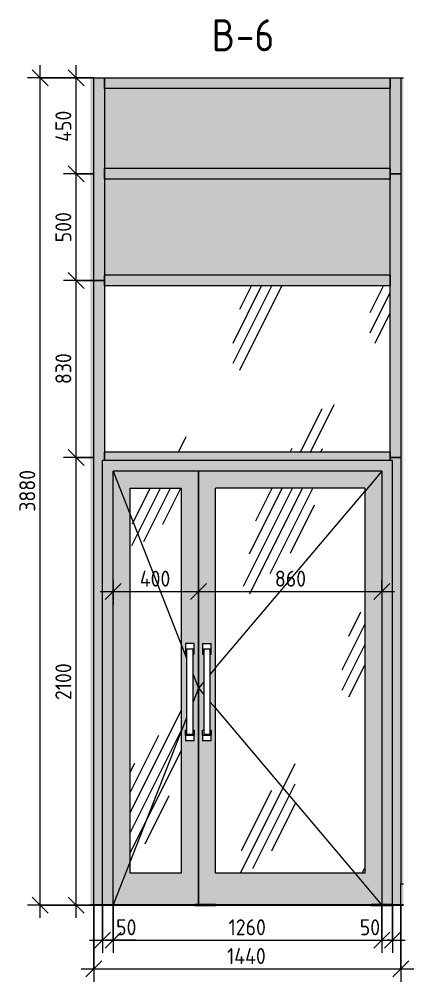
# Model space of a CAD drawing. Header units: millimetres. Extents: x -12093 to 14377, y -395 to 12857.
# Drawn here: x 947 to 2797, y -360 to 4155 of the extents above; entities that cross this region are included whole.
import ezdxf

# ---------------------------------------------------------------- set-up
doc = ezdxf.new("R2010")
doc.units = ezdxf.units.MM
for name, color, linetype, lineweight in [('A-ANNO-DIMS', 7, 'Continuous', 9), ('A-ANNO-DIMS-50', 7, 'Continuous', 9), ('A-DETL', 7, 'Continuous', 9), ('A-DOOR-1', 7, 'Continuous', 9), ('A-FLOR', 7, 'Continuous', 9), ('A-GENM', 7, 'Continuous', 9), ('A-GLAZ-CURT', 7, 'Continuous', 9), ('A-GLAZ-CWMG', 7, 'Continuous', 9), ('A-WALL-PATT', 7, 'Continuous', 9), ('G-ANNO-TEXT', 7, 'Continuous', 9), ('I-WALL', 7, 'Continuous', 9)]:
    doc.layers.add(name, color=color, linetype=linetype, lineweight=lineweight)
for name, color, linetype, lineweight, true_color in [('A-DOOR-GLAZ', 7, 'Continuous', 9, 0x8080ff), ('A-FLOR-1', 7, 'Continuous', 9, 0x787878), ('A-FLOR-FNSH-1', 7, 'Continuous', 25, 0x3c3c3c)]:
    doc.layers.add(name, color=color, linetype=linetype, lineweight=lineweight, true_color=true_color)
doc.styles.add('GOST Common', font='GOST_Common.ttf', dxfattribs={"width": 0.9, "height": 150})
doc.styles.add('ISOCPEUR', font='isocpeur.ttf', dxfattribs={"width": 0.9, "height": 75})
doc.dimstyles.new('ISO-1_5', dxfattribs={"dimscale": 304.8, "dimtxt": 74.698588, "dimasz": 0.246063, "dimexe": 0.19685, "dimexo": 0, "dimgap": 0, "dimtad": 1, "dimdec": 0, "dimrnd": 10, "dimzin": 0, "dimdsep": 46, "dimtxsty": 'ISOCPEUR', "dimblk1": 'OBLIQUE', "dimblk2": 'OBLIQUE', "dimsah": 1, "dimcen": 0.09, "dimdle": 0.19685, "dimazin": 0, "dimtfac": 1, "dimtdec": 4, "dimtix": 1, "dimtmove": 0, "dimatfit": 3, "dimfxl": 1, "dimtvp": 1, "dimtolj": 1, "dimtzin": 0, "dimarcsym": 2})
doc.dimstyles.new('ISO-1_5_1', dxfattribs={"dimscale": 304.8, "dimtxt": 74.698588, "dimasz": 0.246063, "dimexe": 0.19685, "dimexo": 0, "dimgap": 0, "dimtad": 1, "dimdec": 0, "dimrnd": 10, "dimzin": 0, "dimdsep": 46, "dimtxsty": 'ISOCPEUR', "dimblk1": 'OBLIQUE', "dimblk2": 'OBLIQUE', "dimsah": 1, "dimcen": 0.09, "dimdle": 0.19685, "dimazin": 0, "dimtfac": 1, "dimtdec": 4, "dimtix": 1, "dimtmove": 1, "dimatfit": 3, "dimfxl": 1, "dimtvp": 1, "dimtolj": 1, "dimtzin": 0, "dimarcsym": 2})
pattern_1 = [(63.435, (-12021.1, 63.5), (-511.17, 1533.5), [635, -381, 635, -381, -807.8]), (63.435, (-12021.1, 63.5), (-511.17, 1533.5), [-2032, 254, -553.8]), (63.435, (-12052.9, 95.2), (-511.17, 1533.5), [508, -635, 381, -381, -934.8]), (63.435, (-12052.9, 95.2), (-511.17, 1533.5), [-1905, 444.5, -490.3]), (63.435, (-12052.9, 190.5), (-511.17, 1533.5), [381, -762, 254, -381, -1061.8]), (63.435, (-12052.9, 190.5), (-511.17, 1533.5), [-1778, 571.5, -490.3]), (63.435, (-11957.6, 95.2), (-511.17, 1533.5), [381, -762, 317.5, -12809.3]), (63.435, (-11862.4, 190.5), (-511.17, 1533.5), [190.5, -952.5, 127, -12999.8]), (63.435, (-12021.1, 349.2), (-511.17, 1533.5), [127, -952.5, 127, -508, -1125.3]), (63.435, (-12021.1, 349.2), (-511.17, 1533.5), [-1714.5, 317.5, -807.8]), (63.435, (-11449.6, 254), (-511.17, 1533.5), [635, -952.5, 762, -503]), (63.435, (-11449.6, 158.8), (-511.17, 1533.5), [889, -635, 952.5, -376]), (63.435, (-11386.1, 190.5), (-511.17, 1533.5), [1016, -508, 762, -553.8]), (63.435, (-11290.9, 285.8), (-511.17, 1533.5), [635, -889, 508, -807.8]), (63.435, (-11386.1, 476.2), (-511.17, 1533.5), [317.5, -1270, 381, -871.3]), (63.435, (-11195.6, 381), (-511.17, 1533.5), [254, -1270, 254, -1061.8])]

# ---------------------------------------------------------------- blocks, each defined once
blk = doc.blocks.new('Плинтус - Плинтус керамогранит бежевый-32865246-В-6 _1_1_')
at = {"layer": 'A-GENM'}
blk.add_hatch(color=256, dxfattribs=at).paths.add_polyline_path([(-12813.2, 0), (-12813.2, 100), (-12825, 100), (-12825, 0)])
for p, q in [((-12825, 100), (-12813.2, 100)), ((-12825, 0), (-12825, 100))]:
    blk.add_line(p, q, dxfattribs=at)
blk = doc.blocks.new('Прямоугольный импост - Импост структурный с накладкой - 190мм-32633035-В-6 _1_1_')
at = {"layer": 'A-GLAZ-CWMG'}
blk.add_hatch(color=256, dxfattribs=at).paths.add_polyline_path([(-14265, 1), (-14225, 1), (-14225, 2085), (-14215, 2085), (-14215, 2100), (-14265, 2100), (-14265, 150)])
blk.add_line((-14215, 2100), (-14215, 2085), dxfattribs=at)
blk = doc.blocks.new('Дверь_Витражная_остекление_ - ВВ-6 остекление-32633143-В-6 _1_1_')
at = {"layer": 'A-DOOR-1'}
blk.add_hatch(color=256, dxfattribs=at).paths.add_polyline_path([(-14175, 1), (-14175, 2035), (-12915, 2035), (-12915, 1), (-12865, 1), (-12865, 2085), (-14225, 2085), (-14225, 1), (-14208.4, 1)])
h = blk.add_hatch(color=256, dxfattribs=at)
h.paths.add_polyline_path([(-14150.7, 1), (-13775, 1), (-13775, 2035), (-14175, 2035), (-14174.5, 1)])
h.paths.add_polyline_path([(-14095, 150), (-14095, 1955), (-13855, 1955), (-13855, 150), (-13914.3, 150)])
h.paths.add_polyline_path([(-13805, 770), (-13835, 770), (-13835, 820), (-13830, 820), (-13830, 1177.5), (-13835, 1177.5), (-13835, 1227.5), (-13795, 1227.5), (-13795, 1177.5), (-13800, 1177.5), (-13800, 820), (-13795, 820), (-13795, 770), (-13800.9, 770)])
h = blk.add_hatch(color=256, dxfattribs=at)
h.paths.add_polyline_path([(-12964.7, 0), (-12964.7, 1), (-12915, 1), (-12915, 2035), (-13775, 2035), (-13774.5, 1), (-13694.4, 1), (-13694.4, 0), (-12995, 0)])
h.paths.add_polyline_path([(-12995, 150), (-13695, 150), (-13695, 1955), (-12995, 1955), (-12995, 340)])
h.paths.add_polyline_path([(-13715, 770), (-13755, 770), (-13755, 820), (-13750, 820), (-13750, 1177.5), (-13755, 1177.5), (-13755, 1227.5), (-13715, 1227.5), (-13715, 1177.5), (-13720, 1177.5), (-13720, 820), (-13715, 820), (-13715, 785)])
h = blk.add_hatch(dxfattribs=at)
h.set_pattern_fill('FP_4', color=256, style=0, pattern_type=2)
h.set_pattern_definition(pattern_1)
h.paths.add_polyline_path([(-13914.3, 150), (-13855, 150), (-13855, 1955), (-14095, 1955), (-14095, 150)])
h = blk.add_hatch(dxfattribs=at)
h.set_pattern_fill('FP_4', color=256, style=0, pattern_type=2)
h.set_pattern_definition(pattern_1)
h.paths.add_polyline_path([(-12995, 150), (-12995, 1955), (-13695, 1955), (-13695, 150), (-13547.3, 150)])
for p, q in [((-14225, 1), (-14225, 2085)), ((-12865, 2085), (-14225, 2085)), ((-12865, 1), (-12865, 2085)), ((-14175, 1), (-14175, 2035)), ((-13775, 2035), (-14175, 2035)), ((-14175, 2035), (-13830, 1157.4)), ((-12915, 2035), (-13775, 2035)), ((-13775, 1), (-13775, 2035)), ((-13775, 2035), (-13775, 1)), ((-12915, 2035), (-12995, 1940.3)), ((-12915, 2035), (-12915, 1)), ((-14095, 150), (-14095, 1955)), ((-14095, 1955), (-13855, 1955)), ((-13855, 1955), (-13855, 150)), ((-13835, 1227.5), (-13835, 1200)), ((-13795, 1227.5), (-13835, 1227.5)), ((-13795, 1200), (-13795, 1227.5)), ((-13755, 1227.5), (-13755, 1200)), ((-13755, 1227.5), (-13715, 1227.5)), ((-13715, 1200), (-13715, 1227.5)), ((-13795, 1200), (-13835, 1200)), ((-13835, 1200), (-13835, 1177.5)), ((-13835, 1177.5), (-13830, 1177.5)), ((-13830, 1200), (-13830, 800)), ((-13800, 800), (-13800, 1200)), ((-13800, 1177.5), (-13795, 1177.5)), ((-13795, 1177.5), (-13795, 1200)), ((-13715, 1200), (-13755, 1200)), ((-13755, 1200), (-13755, 1177.5)), ((-13755, 1177.5), (-13750, 1177.5)), ((-13750, 1200), (-13750, 800)), ((-13720, 800), (-13720, 1200)), ((-13720, 1177.5), (-13715, 1177.5)), ((-13715, 1177.5), (-13715, 1200)), ((-13695, 1112.2), (-13720, 1082.6)), ((-13800, 1081.1), (-13775, 1017.5)), ((-13750, 1047.1), (-13775, 1017.5)), ((-13775, 1017.5), (-13800, 953.9)), ((-13775, 1017.5), (-13750, 987.9)), ((-13720, 952.4), (-13695, 922.8)), ((-13830, 877.6), (-14174.6, 1)), ((-13835, 797.5), (-13835, 820)), ((-13835, 820), (-13830, 820)), ((-13800, 820), (-13795, 820)), ((-13795, 820), (-13795, 797.5)), ((-13755, 797.5), (-13755, 820)), ((-13755, 820), (-13750, 820)), ((-13720, 820), (-13715, 820)), ((-13715, 820), (-13715, 797.5)), ((-13835, 797.5), (-13835, 770)), ((-13835, 797.5), (-13795, 797.5)), ((-13795, 770), (-13835, 770)), ((-13800, 800), (-13830, 800)), ((-13795, 770), (-13795, 797.5)), ((-13755, 797.5), (-13755, 770)), ((-13755, 797.5), (-13715, 797.5)), ((-13715, 770), (-13755, 770)), ((-13720, 800), (-13750, 800)), ((-13715, 770), (-13715, 797.5)), ((-13855, 150), (-14095, 150)), ((-13041.8, 150), (-12915.8, 1))]:
    blk.add_line(p, q, dxfattribs=at)
at = {"layer": 'A-DOOR-GLAZ'}
for p, q in [((-12995, 1955), (-13695, 1955)), ((-13695, 150), (-13695, 1955)), ((-12995, 1955), (-12995, 150)), ((-12995, 150), (-13695, 150))]:
    blk.add_line(p, q, dxfattribs=at)
blk = doc.blocks.new('Прямоугольный импост - Импост структурный с накладкой - 190мм-33226260-В-6 _1_1_')
at = {"layer": 'A-GLAZ-CWMG'}
blk.add_hatch(color=256, dxfattribs=at).paths.add_polyline_path([(-13547.3, 3830), (-12875, 3830), (-12875, 3880), (-14215, 3880), (-14215, 3830)])
for p, q in [((-14215, 3830), (-14215, 3880)), ((-12875, 3880), (-12875, 3830)), ((-12875, 3830), (-14215, 3830))]:
    blk.add_line(p, q, dxfattribs=at)
blk = doc.blocks.new('Системная панель - Стекло - 40мм-33226834-В-6 _1_1_')
at = {"layer": 'A-GLAZ-CURT'}
h = blk.add_hatch(dxfattribs=at)
h.set_pattern_fill('FP_4', color=256, style=0, pattern_type=2)
h.set_pattern_definition(pattern_1)
h.paths.add_polyline_path([(-12875, 2125), (-12875, 2905), (-14215, 2905), (-14215, 2125), (-12995, 2125)])
blk = doc.blocks.new('Прямоугольный импост - Импост структурный с накладкой - 190мм-33226183-В-6 _1_1_')
at = {"layer": 'A-GLAZ-CWMG'}
blk.add_hatch(color=256, dxfattribs=at).paths.add_polyline_path([(-12864.7, 0), (-12825, 0), (-12825, 2100), (-12875, 2100), (-12875, 2085), (-12865, 2085), (-12864.7, 1)])
for p, q in [((-12875, 2100), (-12825, 2100)), ((-12875, 2085), (-12875, 2100))]:
    blk.add_line(p, q, dxfattribs=at)
blk = doc.blocks.new('Прямоугольный импост - Импост структурный с накладкой - 190мм-33226261-В-6 _1_1_')
at = {"layer": 'A-GLAZ-CWMG'}
blk.add_hatch(color=256, dxfattribs=at).paths.add_polyline_path([(-13695, 2085), (-12875, 2085), (-12875, 2125), (-14215, 2125), (-14215, 2085), (-13725, 2085)])
for p, q in [((-14215, 2085), (-14215, 2125)), ((-12875, 2125), (-14215, 2125)), ((-12875, 2125), (-12875, 2085))]:
    blk.add_line(p, q, dxfattribs=at)
blk = doc.blocks.new('Прямоугольный импост - Импост структурный с накладкой - 190мм-33226835-В-6 _1_1_')
at = {"layer": 'A-GLAZ-CWMG'}
blk.add_hatch(color=256, dxfattribs=at).paths.add_polyline_path([(-14225, 2100), (-14215, 2100), (-14215, 2930), (-14265, 2930), (-14265, 2100)])
for p, q in [((-14265, 2930), (-14215, 2930)), ((-14215, 2930), (-14215, 2100))]:
    blk.add_line(p, q, dxfattribs=at)
blk = doc.blocks.new('Прямоугольный импост - Импост структурный с накладкой - 190мм-33226828-В-6 _1_1_')
at = {"layer": 'A-GLAZ-CWMG'}
blk.add_hatch(color=256, dxfattribs=at).paths.add_polyline_path([(-12865, 3430), (-12825, 3430), (-12825, 3880), (-12875, 3879.8), (-12875, 3430)])
for p, q in [((-12875, 3430), (-12875, 3880)), ((-12825, 3430), (-12875, 3430))]:
    blk.add_line(p, q, dxfattribs=at)
blk = doc.blocks.new('Системная панель - Сэндвич - 40мм-33226829-В-6 _1_1_')
at = {"layer": 'A-GLAZ-CURT'}
blk.add_hatch(color=256, dxfattribs=at).paths.add_polyline_path([(-13547.3, 3455), (-12875, 3455), (-12875, 3830), (-14215, 3830), (-14215, 3455)])
blk = doc.blocks.new('Прямоугольный импост - Импост структурный с накладкой - 160мм Темный-33226830-В-6 _1_1_')
at = {"layer": 'A-GLAZ-CWMG'}
blk.add_hatch(color=256, dxfattribs=at).paths.add_polyline_path([(-14215, 3430), (-14215, 3880), (-14265, 3880), (-14265, 3430), (-14225, 3430)])
blk.add_line((-14215, 3880), (-14215, 3430), dxfattribs=at)
blk = doc.blocks.new('Прямоугольный импост - Импост структурный с накладкой - 160мм Темный-33226836-В-6 _1_1_')
at = {"layer": 'A-GLAZ-CWMG'}
blk.add_hatch(color=256, dxfattribs=at).paths.add_polyline_path([(-12865, 2930), (-12825, 2930), (-12825, 3430), (-12875, 3430), (-12875, 2930)])
for p, q in [((-12875, 3430), (-12825, 3430)), ((-12875, 2930), (-12875, 3430))]:
    blk.add_line(p, q, dxfattribs=at)
blk = doc.blocks.new('Прямоугольный импост - Импост структурный с накладкой - 190мм-V1-В-6 _1_1_')
at = {"layer": 'A-GLAZ-CWMG'}
blk.add_hatch(color=256, dxfattribs=at).paths.add_polyline_path([(-13547.3, 3405), (-12875, 3405), (-12875, 3455), (-14215, 3455), (-14215, 3405)])
for p, q in [((-14215, 3405), (-14215, 3455)), ((-12875, 3455), (-14215, 3455)), ((-12875, 3455), (-12875, 3405)), ((-12875, 3405), (-14215, 3405))]:
    blk.add_line(p, q, dxfattribs=at)
blk = doc.blocks.new('Системная панель - Стемалит желтый-33226837-В-6 _1_1_')
at = {"layer": 'A-GLAZ-CURT'}
blk.add_hatch(color=256, dxfattribs=at).paths.add_polyline_path([(-13547.3, 2955), (-12875, 2955), (-12875, 3405), (-14215, 3405), (-14215, 2955)])
blk = doc.blocks.new('Прямоугольный импост - Импост структурный с накладкой - 160мм Темный-33226838-В-6 _1_1_')
at = {"layer": 'A-GLAZ-CWMG'}
blk.add_hatch(color=256, dxfattribs=at).paths.add_polyline_path([(-14215, 2930), (-14215, 3430), (-14265, 3430), (-14265, 2930), (-14225, 2930)])
for p, q in [((-14215, 3430), (-14215, 2930)), ((-14215, 2930), (-14265, 2930))]:
    blk.add_line(p, q, dxfattribs=at)
blk = doc.blocks.new('Прямоугольный импост - Импост структурный с накладкой - 160мм Темный-33226839-В-6 _1_1_')
at = {"layer": 'A-GLAZ-CWMG'}
blk.add_hatch(color=256, dxfattribs=at).paths.add_polyline_path([(-12875, 2100), (-12825, 2100), (-12825, 2930), (-12875, 2930), (-12875, 2115)])
for p, q in [((-12875, 2100), (-12875, 2930)), ((-12825, 2100), (-12875, 2100))]:
    blk.add_line(p, q, dxfattribs=at)
blk = doc.blocks.new('Прямоугольный импост - Импост структурный с накладкой - 160мм Темный-33226345-В-6 _1_1_')
at = {"layer": 'A-GLAZ-CWMG'}
blk.add_hatch(color=256, dxfattribs=at).paths.add_polyline_path([(-14215, 2905), (-12875, 2905), (-12875, 2955), (-14215, 2955), (-14215, 2909.8)])
for p, q in [((-14215, 2905), (-14215, 2955)), ((-12875, 2955), (-14215, 2955)), ((-12875, 2955), (-12875, 2905)), ((-12875, 2905), (-14215, 2905))]:
    blk.add_line(p, q, dxfattribs=at)
blk = doc.blocks.new('DIMBLOCK80-В-6 _1_1_')
at = {"layer": 'A-ANNO-DIMS-50', "lineweight": 20}
for p, q in [((1214.7, 2100), (1177.2, 2137.5)), ((1214.7, 2100), (1252.2, 2062.5)), ((1214.7, 0), (1177.2, 37.5)), ((1214.7, 0), (1252.2, -37.5))]:
    blk.add_line(p, q, dxfattribs=at)
at = {"layer": 'A-ANNO-DIMS-50'}
for p, q in [((1297.3, 2100), (1154.7, 2100)), ((1214.7, -60), (1214.7, 2100)), ((1214.7, 2100), (1297.3, 2100)), ((1297.3, 0), (1154.7, 0)), ((1214.7, 0), (1297.3, 0))]:
    blk.add_line(p, q, dxfattribs=at)
at = {"layer": 'A-ANNO-DIMS-50', "color": 0, "insert": (1116.7, 961.7), "char_height": 75, "width": 212.029, "attachment_point": 1, "rotation": 90, "line_spacing_factor": 1.149209, "style": 'ISOCPEUR'}
blk.add_mtext('2100', dxfattribs=at)
blk = doc.blocks.new('_Oblique')
at = {"color": 0, "linetype": 'ByBlock', "lineweight": -2}
blk.add_line((-0.5, -0.5), (0.5, 0.5), dxfattribs=at)
blk = doc.blocks.new('DIMBLOCK81-В-6 _1_1_')
at = {"layer": 'A-ANNO-DIMS-50', "lineweight": 20}
for p, q in [((1214.7, 2930), (1177.2, 2967.5)), ((1214.7, 2930), (1252.2, 2892.5)), ((1214.7, 2100), (1177.2, 2137.5)), ((1214.7, 2100), (1252.2, 2062.5))]:
    blk.add_line(p, q, dxfattribs=at)
at = {"layer": 'A-ANNO-DIMS-50'}
for p, q in [((1297.3, 2930), (1154.7, 2930)), ((1214.7, 2100), (1214.7, 2930)), ((1214.7, 2930), (1297.3, 2930)), ((1297.3, 2100), (1154.7, 2100)), ((1214.7, 2100), (1297.3, 2100))]:
    blk.add_line(p, q, dxfattribs=at)
at = {"layer": 'A-ANNO-DIMS-50', "color": 0, "insert": (1116.7, 2443.9), "char_height": 75, "width": 170.658, "attachment_point": 1, "rotation": 90, "line_spacing_factor": 1.149209, "style": 'ISOCPEUR'}
blk.add_mtext('830', dxfattribs=at)
blk = doc.blocks.new('DIMBLOCK82-В-6 _1_1_')
at = {"layer": 'A-ANNO-DIMS-50', "lineweight": 20}
for p, q in [((1214.7, 3430), (1177.2, 3467.5)), ((1214.7, 3430), (1252.2, 3392.5)), ((1214.7, 2930), (1177.2, 2967.5)), ((1214.7, 2930), (1252.2, 2892.5))]:
    blk.add_line(p, q, dxfattribs=at)
at = {"layer": 'A-ANNO-DIMS-50'}
for p, q in [((1297.3, 3430), (1154.7, 3430)), ((1214.7, 2930), (1214.7, 3430)), ((1214.7, 3430), (1297.3, 3430)), ((1297.3, 2930), (1154.7, 2930)), ((1214.7, 2930), (1297.3, 2930))]:
    blk.add_line(p, q, dxfattribs=at)
at = {"layer": 'A-ANNO-DIMS-50', "color": 0, "insert": (1116.7, 3108.9), "char_height": 75, "width": 170.658, "attachment_point": 1, "rotation": 90, "line_spacing_factor": 1.149209, "style": 'ISOCPEUR'}
blk.add_mtext('500', dxfattribs=at)
blk = doc.blocks.new('DIMBLOCK83-В-6 _1_1_')
at = {"layer": 'A-ANNO-DIMS-50'}
for p, q in [((1214.7, 3430), (1214.7, 3940)), ((1297.3, 3880), (1154.7, 3880)), ((1214.7, 3880), (1297.3, 3880)), ((1297.3, 3430), (1154.7, 3430)), ((1214.7, 3430), (1297.3, 3430))]:
    blk.add_line(p, q, dxfattribs=at)
at = {"layer": 'A-ANNO-DIMS-50', "lineweight": 20}
for p, q in [((1214.7, 3880), (1177.2, 3917.5)), ((1214.7, 3880), (1252.2, 3842.5)), ((1214.7, 3430), (1177.2, 3467.5)), ((1214.7, 3430), (1252.2, 3392.5))]:
    blk.add_line(p, q, dxfattribs=at)
at = {"layer": 'A-ANNO-DIMS-50', "color": 0, "insert": (1116.7, 3580.3), "char_height": 75, "width": 179.277, "attachment_point": 1, "rotation": 90, "line_spacing_factor": 1.149209, "style": 'ISOCPEUR'}
blk.add_mtext('450', dxfattribs=at)
blk = doc.blocks.new('DIMBLOCK84-В-6 _1_1_')
at = {"layer": 'A-ANNO-DIMS-50'}
for p, q in [((1297.3, 0), (1297.3, -360)), ((1297.3, -300), (1297.3, 0)), ((2737.3, 0), (2737.3, -360)), ((2737.3, -300), (2737.3, 0)), ((1237.3, -300), (2797.3, -300))]:
    blk.add_line(p, q, dxfattribs=at)
at = {"layer": 'A-ANNO-DIMS-50', "lineweight": 20}
for p, q in [((1297.3, -300), (1334.8, -262.5)), ((2737.3, -300), (2774.8, -262.5)), ((1297.3, -300), (1259.8, -337.5)), ((2737.3, -300), (2699.8, -337.5))]:
    blk.add_line(p, q, dxfattribs=at)
at = {"layer": 'A-ANNO-DIMS-50', "color": 0, "insert": (1921.8, -202), "char_height": 75, "width": 229.267, "attachment_point": 1, "line_spacing_factor": 1.149209, "style": 'ISOCPEUR'}
blk.add_mtext('1440', dxfattribs=at)
blk = doc.blocks.new('DIMBLOCK85-В-6 _1_1_')
at = {"layer": 'A-ANNO-DIMS-50'}
for p, q in [((1387.3, 1523.5), (1387.3, 1410.5)), ((1387.3, 1470.5), (1387.3, 1523.5)), ((1787.3, 1523.5), (1787.3, 1410.5)), ((1787.3, 1470.5), (1787.3, 1523.5)), ((1327.3, 1470.5), (1787.3, 1470.5))]:
    blk.add_line(p, q, dxfattribs=at)
at = {"layer": 'A-ANNO-DIMS-50', "lineweight": 20}
for p, q in [((1387.3, 1470.5), (1424.8, 1508)), ((1787.3, 1470.5), (1824.8, 1508)), ((1387.3, 1470.5), (1349.8, 1433)), ((1787.3, 1470.5), (1749.8, 1433))]:
    blk.add_line(p, q, dxfattribs=at)
at = {"layer": 'A-ANNO-DIMS-50', "color": 0, "insert": (1512.6, 1568.5), "char_height": 75, "width": 179.277, "attachment_point": 1, "line_spacing_factor": 1.149209, "style": 'ISOCPEUR'}
blk.add_mtext('400', dxfattribs=at)
blk = doc.blocks.new('DIMBLOCK86-В-6 _1_1_')
at = {"layer": 'A-ANNO-DIMS-50'}
for p, q in [((1787.3, 1523.5), (1787.3, 1410.5)), ((1787.3, 1470.5), (1787.3, 1523.5)), ((2647.3, 1523.5), (2647.3, 1410.5)), ((2647.3, 1470.5), (2647.3, 1523.5)), ((1787.3, 1470.5), (2707.3, 1470.5))]:
    blk.add_line(p, q, dxfattribs=at)
at = {"layer": 'A-ANNO-DIMS-50', "lineweight": 20}
for p, q in [((1787.3, 1470.5), (1824.8, 1508)), ((2647.3, 1470.5), (2684.8, 1508)), ((1787.3, 1470.5), (1749.8, 1433)), ((2647.3, 1470.5), (2609.8, 1433))]:
    blk.add_line(p, q, dxfattribs=at)
at = {"layer": 'A-ANNO-DIMS-50', "color": 0, "insert": (2146.2, 1568.5), "char_height": 75, "width": 170.658, "attachment_point": 1, "line_spacing_factor": 1.149209, "style": 'ISOCPEUR'}
blk.add_mtext('860', dxfattribs=at)
blk = doc.blocks.new('DIMBLOCK87-В-6 _1_1_')
at = {"layer": 'A-ANNO-DIMS-50'}
for p, q in [((1045.6, -60), (1045.6, 3940)), ((1297.3, 3880), (985.6, 3880)), ((1045.6, 3880), (1297.3, 3880)), ((1297.3, 0), (985.6, 0)), ((1045.6, 0), (1297.3, 0))]:
    blk.add_line(p, q, dxfattribs=at)
at = {"layer": 'A-ANNO-DIMS-50', "lineweight": 20}
for p, q in [((1045.6, 3880), (1008.1, 3917.5)), ((1045.6, 3880), (1083.1, 3842.5)), ((1045.6, 0), (1008.1, 37.5)), ((1045.6, 0), (1083.1, -37.5))]:
    blk.add_line(p, q, dxfattribs=at)
at = {"layer": 'A-ANNO-DIMS-50', "color": 0, "insert": (947.6, 1845.2), "char_height": 75, "width": 227.543, "attachment_point": 1, "rotation": 90, "line_spacing_factor": 1.149209, "style": 'ISOCPEUR'}
blk.add_mtext('3880', dxfattribs=at)
blk = doc.blocks.new('DIMBLOCK88-В-6 _1_1_')
at = {"layer": 'A-ANNO-DIMS-50'}
for p, q in [((1337.3, 0), (1337.3, -225)), ((1337.3, -165), (1337.3, 0)), ((1387.3, 0), (1387.3, -225)), ((1387.3, -165), (1387.3, 0)), ((1277.3, -165), (1387.3, -165)), ((1351.4, -165), (1362.3, -165)), ((1496.3, -165), (1351.4, -165))]:
    blk.add_line(p, q, dxfattribs=at)
at = {"layer": 'A-ANNO-DIMS-50', "lineweight": 20}
for p, q in [((1337.3, -165), (1374.8, -127.5)), ((1387.3, -165), (1424.8, -127.5)), ((1337.3, -165), (1299.8, -202.5)), ((1387.3, -165), (1349.8, -202.5))]:
    blk.add_line(p, q, dxfattribs=at)
at = {"layer": 'A-ANNO-DIMS-50', "color": 0, "insert": (1401.4, -67), "char_height": 75, "width": 113.772, "attachment_point": 1, "line_spacing_factor": 1.149209, "style": 'ISOCPEUR'}
blk.add_mtext('50', dxfattribs=at)
blk = doc.blocks.new('DIMBLOCK89-В-6 _1_1_')
at = {"layer": 'A-ANNO-DIMS-50'}
for p, q in [((1387.3, 0), (1387.3, -225)), ((1387.3, -165), (1387.3, 0)), ((2647.3, 0), (2647.3, -225)), ((2647.3, -165), (2647.3, 0)), ((1387.3, -165), (2647.3, -165))]:
    blk.add_line(p, q, dxfattribs=at)
at = {"layer": 'A-ANNO-DIMS-50', "lineweight": 20}
for p, q in [((1387.3, -165), (1424.8, -127.5)), ((2647.3, -165), (2684.8, -127.5)), ((1387.3, -165), (1349.8, -202.5)), ((2647.3, -165), (2609.8, -202.5))]:
    blk.add_line(p, q, dxfattribs=at)
at = {"layer": 'A-ANNO-DIMS-50', "color": 0, "insert": (1928.9, -67), "char_height": 75, "width": 212.029, "attachment_point": 1, "line_spacing_factor": 1.149209, "style": 'ISOCPEUR'}
blk.add_mtext('1260', dxfattribs=at)
blk = doc.blocks.new('DIMBLOCK90-В-6 _1_1_')
at = {"layer": 'A-ANNO-DIMS-50'}
for p, q in [((2697.3, 0), (2697.3, -225)), ((2697.3, -165), (2697.3, 0)), ((2647.3, 0), (2647.3, -225)), ((2647.3, -165), (2647.3, 0)), ((2544.2, -165), (2689, -165)), ((2647.3, -165), (2757.3, -165)), ((2689, -165), (2672.3, -165))]:
    blk.add_line(p, q, dxfattribs=at)
at = {"layer": 'A-ANNO-DIMS-50', "lineweight": 20}
for p, q in [((2647.3, -165), (2684.8, -127.5)), ((2697.3, -165), (2734.8, -127.5)), ((2647.3, -165), (2609.8, -202.5)), ((2697.3, -165), (2659.8, -202.5))]:
    blk.add_line(p, q, dxfattribs=at)
at = {"layer": 'A-ANNO-DIMS-50', "color": 0, "insert": (2544.2, -67), "char_height": 75, "width": 113.772, "attachment_point": 1, "line_spacing_factor": 1.149209, "style": 'ISOCPEUR'}
blk.add_mtext('50', dxfattribs=at)

msp = doc.modelspace()

# ---------------------------------------------------------------- hatches: boundary and pattern name
at = {"layer": 'A-FLOR'}
for points in [[(1631.7, 0), (1691.3, 0), (1691.3, 1), (1297.3, 1), (1297.3, 0), (1614.2, 0)], [(1701, 0), (1770, 0), (1770, 1), (1691.3, 1), (1691.3, 0), (1696.1, 0)]]:
    msp.add_hatch(color=256, dxfattribs=at).paths.add_polyline_path(points)
at = {"layer": 'A-FLOR-1'}
h = msp.add_hatch(color=256, dxfattribs=at)
h.paths.add_polyline_path([(2697.6, 0), (2697.3, 1), (2597.6, 1), (2597.6, 0), (2697.3, 0)])
h.paths.add_polyline_path([(1787.3, 0), (1867.9, 0), (1867.9, 1), (1770, 1), (1770, 0)])
at = {"layer": 'A-WALL-PATT'}
h = msp.add_hatch(color=256, dxfattribs=at)
h.paths.add_polyline_path([(1297.3, 0), (1297.3, 3880), (1281, 3880), (1281, 0)])
h.paths.add_polyline_path([(2749, 100), (2749, 3880), (2737.3, 3880), (2737.3, 100)])

# ---------------------------------------------------------------- linework, layer by layer
at = {"layer": 'A-DETL'}
for p, q in [((1867.3, 1112.2), (2567.3, 1940.3)), ((1867.3, 922.8), (2520.5, 150))]:
    msp.add_line(p, q, dxfattribs=at)
at = {"layer": 'A-FLOR'}
for p, q in [((1281, 3880), (2749, 3880)), ((1297.3, 0), (1297.3, 1)), ((1297.3, 1), (1770, 1)), ((1691.3, 1), (1691.3, 0)), ((2749, -0.1), (1281, -0.1))]:
    msp.add_line(p, q, dxfattribs=at)
at = {"layer": 'A-FLOR-FNSH-1'}
for p, q in [((2749, 0), (1281, 0)), ((1867.9, 1), (1770, 1)), ((1770, 1), (1770, -1)), ((1867.9, -1), (1867.9, 1)), ((2697.6, 1), (2597.6, 1)), ((2597.6, 1), (2597.6, -1)), ((2697.6, -1), (2697.6, 1)), ((1770, -1), (1867.9, -1)), ((2597.6, -1), (2697.6, -1))]:
    msp.add_line(p, q, dxfattribs=at)
at = {"layer": 'I-WALL'}
for p, q in [((1297.3, 1), (1297.3, 3880)), ((2737.3, 3880), (2737.3, 100))]:
    msp.add_line(p, q, dxfattribs=at)

# ---------------------------------------------------------------- block references
at = {"layer": 'A-DOOR-1'}
msp.add_blockref('Дверь_Витражная_остекление_ - ВВ-6 остекление-32633143-В-6 _1_1_', (15562.3, 0), dxfattribs=at)
at = {"layer": 'A-GENM'}
msp.add_blockref('Плинтус - Плинтус керамогранит бежевый-32865246-В-6 _1_1_', (15562.3, 0), dxfattribs=at)
at = {"layer": 'A-GLAZ-CURT'}
for name in ['Системная панель - Сэндвич - 40мм-33226829-В-6 _1_1_', 'Системная панель - Стемалит желтый-33226837-В-6 _1_1_', 'Системная панель - Стекло - 40мм-33226834-В-6 _1_1_']:
    msp.add_blockref(name, (15562.3, 0), dxfattribs=at)
at = {"layer": 'A-GLAZ-CWMG'}
for name in ['Прямоугольный импост - Импост структурный с накладкой - 160мм Темный-33226830-В-6 _1_1_', 'Прямоугольный импост - Импост структурный с накладкой - 190мм-33226260-В-6 _1_1_', 'Прямоугольный импост - Импост структурный с накладкой - 190мм-33226828-В-6 _1_1_', 'Прямоугольный импост - Импост структурный с накладкой - 190мм-V1-В-6 _1_1_', 'Прямоугольный импост - Импост структурный с накладкой - 160мм Темный-33226838-В-6 _1_1_', 'Прямоугольный импост - Импост структурный с накладкой - 160мм Темный-33226836-В-6 _1_1_', 'Прямоугольный импост - Импост структурный с накладкой - 160мм Темный-33226345-В-6 _1_1_', 'Прямоугольный импост - Импост структурный с накладкой - 190мм-33226835-В-6 _1_1_', 'Прямоугольный импост - Импост структурный с накладкой - 160мм Темный-33226839-В-6 _1_1_', 'Прямоугольный импост - Импост структурный с накладкой - 190мм-33226261-В-6 _1_1_', 'Прямоугольный импост - Импост структурный с накладкой - 190мм-32633035-В-6 _1_1_', 'Прямоугольный импост - Импост структурный с накладкой - 190мм-33226183-В-6 _1_1_']:
    msp.add_blockref(name, (15562.3, 0), dxfattribs=at)

# ---------------------------------------------------------------- texts
at = {"layer": 'G-ANNO-TEXT', "char_height": 150, "attachment_point": 1, "style": 'GOST Common'}
for s, insert, width in [('\\fGOST Common|b0|i0|c204|p34|;\\W.9;В', (1849.6, 4155.3), 137.089), ('-6', (1962.7, 4155.3), 230.886)]:
    msp.add_mtext(s, dxfattribs=dict(at, insert=insert, width=width))

# ---------------------------------------------------------------- dimensions: what is measured, and where the dimension line sits
at = {"layer": 'A-ANNO-DIMS'}
for base, p1, p2, override, picture, middle in [((1045.6, 3880), (1297.3, 0), (1297.3, 3880), {"dimpost": '<>', "dimfxl": 3880}, 'DIMBLOCK87-В-6 _1_1_', (1008.1, 1940)), ((1214.7, 3880), (1297.3, 3430), (1297.3, 3880), {"dimpost": '<>', "dimfxl": 450}, 'DIMBLOCK83-В-6 _1_1_', (1177.2, 3655)), ((1214.7, 3430), (1297.3, 2930), (1297.3, 3430), {"dimpost": '<>', "dimfxl": 500}, 'DIMBLOCK82-В-6 _1_1_', (1177.2, 3180)), ((1214.7, 2930), (1297.3, 2100), (1297.3, 2930), {"dimpost": '<>', "dimfxl": 830}, 'DIMBLOCK81-В-6 _1_1_', (1177.2, 2515)), ((1214.7, 2100), (1297.3, 0), (1297.3, 2100), {"dimpost": '<>', "dimfxl": 2100}, 'DIMBLOCK80-В-6 _1_1_', (1177.2, 1050))]:
    dim = msp.add_linear_dim(base=base, p1=p1, p2=p2, angle=90, dimstyle='ISO-1_5', override=override, dxfattribs=at)
    dim.commit()
    dim.dimension.update_dxf_attribs({"geometry": picture, "text_midpoint": middle})
for base, p1, p2, override, picture, middle in [((1787.3, 1470.5), (1387.3, 1523.5), (1787.3, 1523.5), {"dimpost": '<>', "dimfxl": 400}, 'DIMBLOCK85-В-6 _1_1_', (1587.3, 1508)), ((2647.3, 1470.5), (1787.3, 1523.5), (2647.3, 1523.5), {"dimpost": '<>', "dimfxl": 860}, 'DIMBLOCK86-В-6 _1_1_', (2217.3, 1508)), ((2737.3, -300), (1297.3, 0), (2737.3, 0), {"dimpost": '<>', "dimfxl": 1440}, 'DIMBLOCK84-В-6 _1_1_', (2017.3, -262.5)), ((2647.3, -165), (1387.3, 0), (2647.3, 0), {"dimpost": '<>', "dimfxl": 1260}, 'DIMBLOCK89-В-6 _1_1_', (2017.3, -127.5))]:
    dim = msp.add_linear_dim(base=base, p1=p1, p2=p2, dimstyle='ISO-1_5', override=override, dxfattribs=at)
    dim.commit()
    dim.dimension.update_dxf_attribs({"geometry": picture, "text_midpoint": middle})
for base, p1, p2, picture, middle in [((1387.3, -165), (1337.3, 0), (1387.3, 0), 'DIMBLOCK88-В-6 _1_1_', (1458.3, -117)), ((2697.3, -165), (2647.3, 0), (2697.3, 0), 'DIMBLOCK90-В-6 _1_1_', (2601, -117))]:
    dim = msp.add_linear_dim(base=base, p1=p1, p2=p2, dimstyle='ISO-1_5_1', override={"dimpost": '<>', "dimfxl": 50}, dxfattribs=at)
    dim.commit()
    dim.dimension.update_dxf_attribs({"geometry": picture, "text_midpoint": middle, "dimtype": 160})

doc.saveas('drawing.dxf')
